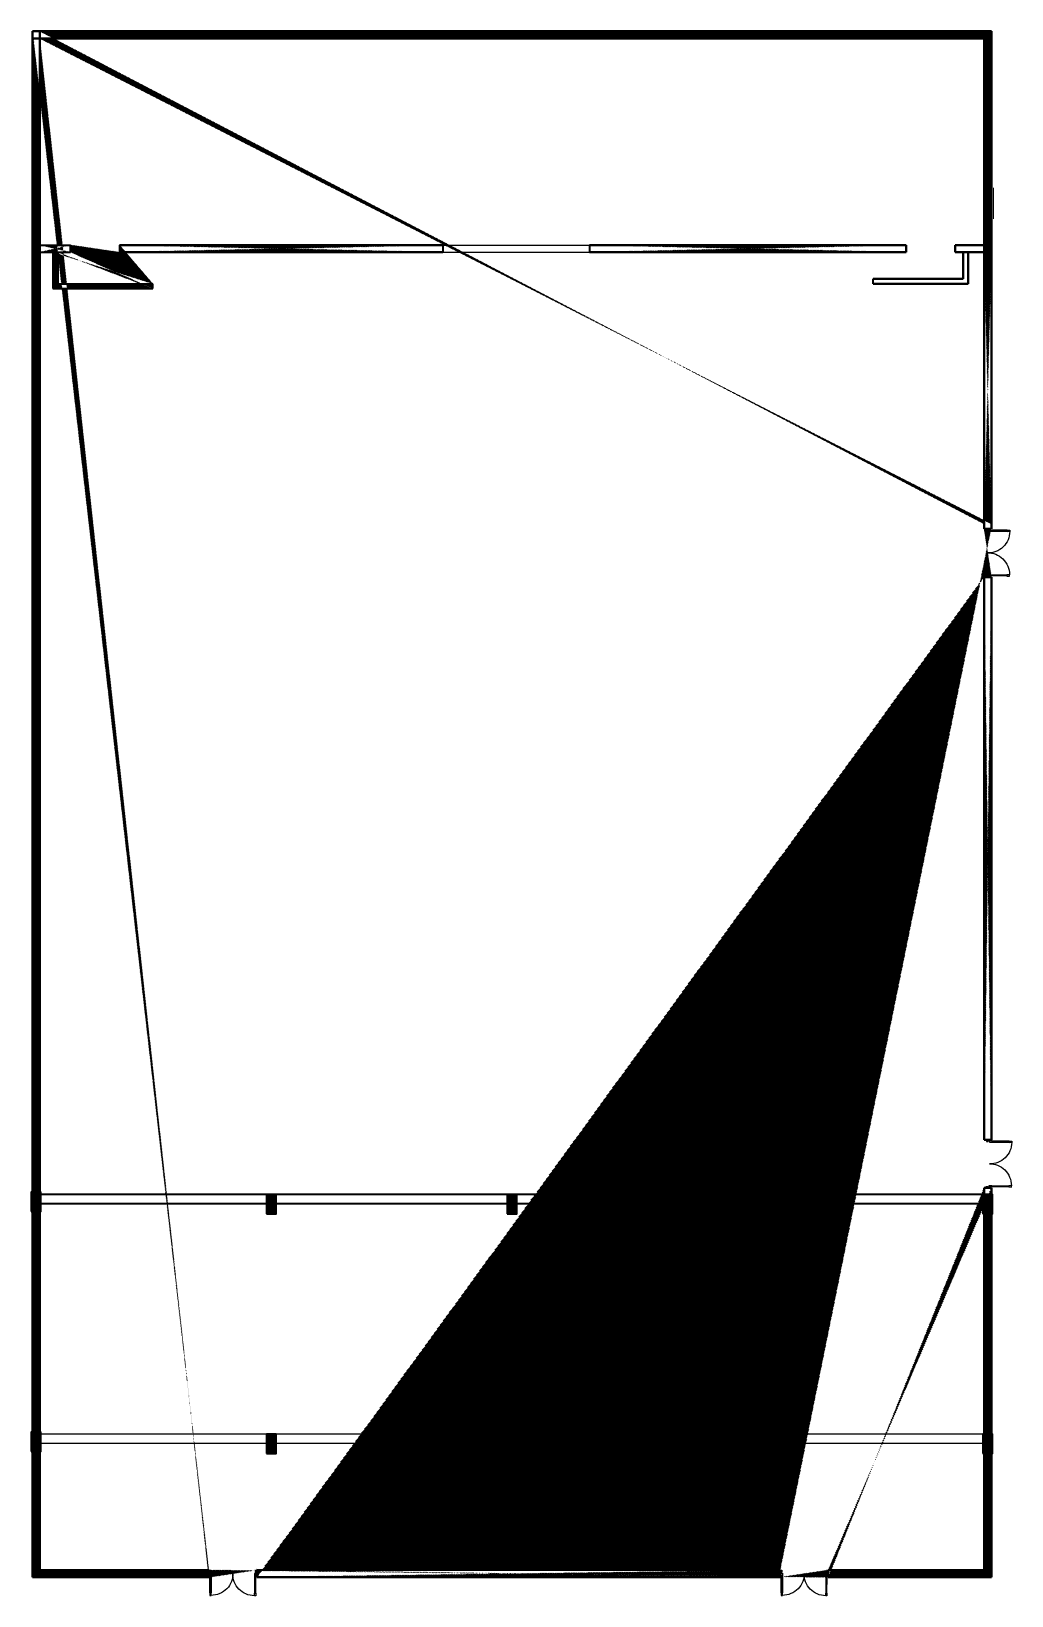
# Model space of a CAD drawing. Header units: millimetres. Extents: x -125 to 30418, y -801 to 47932.
import ezdxf
from ezdxf.lldxf.tags import DXFTag

# ---------------------------------------------------------------- set-up
doc = ezdxf.new("R2010")
doc.units = ezdxf.units.MM
doc.header["$MEASUREMENT"] = 0
doc.linetypes.add('DASHDOT', pattern=[1, 0.5, -0.25, 0, -0.25])
for name, color, linetype, lineweight in [('ESP-DOORS', 250, 'Continuous', 25), ('ESP-FIXED-FEATURES', 30, 'Continuous', 25), ('ESP-GRID-AXIS', 9, 'DASHDOT', 13), ('ESP-WALLS-EXT', 250, 'Continuous', 50), ('ESP-WALLS-INT', 250, 'Continuous', 35)]:
    doc.layers.add(name, color=color, linetype=linetype, lineweight=lineweight)
tags = doc.linetypes.add('New Line1', pattern=[0.5, 0.2, -0.3]).pattern_tags.tags
tags[6:7] = [DXFTag(74, 4), DXFTag(75, 0), DXFTag(340, '0'), DXFTag(46, 1.0), DXFTag(50, 0.0), DXFTag(44, 0.0), DXFTag(45, 0.0)]
tags[4:5] = [DXFTag(74, 4), DXFTag(75, 0), DXFTag(340, '0'), DXFTag(46, 1.0), DXFTag(50, 0.0), DXFTag(44, 0.0), DXFTag(45, 0.0)]
tags = doc.linetypes.add('New Line2', pattern=[0.5, 0.2, -0.3]).pattern_tags.tags
tags[6:7] = [DXFTag(74, 4), DXFTag(75, 0), DXFTag(340, '0'), DXFTag(46, 1.0), DXFTag(50, 0.0), DXFTag(44, 0.0), DXFTag(45, 0.0)]
tags[4:5] = [DXFTag(74, 4), DXFTag(75, 0), DXFTag(340, '0'), DXFTag(46, 1.0), DXFTag(50, 0.0), DXFTag(44, 0.0), DXFTag(45, 0.0)]
tags = doc.linetypes.add('New Line3', pattern=[0.5, 0.2, -0.3]).pattern_tags.tags
tags[6:7] = [DXFTag(74, 4), DXFTag(75, 0), DXFTag(340, '0'), DXFTag(46, 1.0), DXFTag(50, 0.0), DXFTag(44, 0.0), DXFTag(45, 0.0)]
tags[4:5] = [DXFTag(74, 4), DXFTag(75, 0), DXFTag(340, '0'), DXFTag(46, 1.0), DXFTag(50, 0.0), DXFTag(44, 0.0), DXFTag(45, 0.0)]
tags = doc.linetypes.add('New Line4', pattern=[0.5, 0.2, -0.3]).pattern_tags.tags
tags[6:7] = [DXFTag(74, 4), DXFTag(75, 0), DXFTag(340, '0'), DXFTag(46, 1.0), DXFTag(50, 0.0), DXFTag(44, 0.0), DXFTag(45, 0.0)]
tags[4:5] = [DXFTag(74, 4), DXFTag(75, 0), DXFTag(340, '0'), DXFTag(46, 1.0), DXFTag(50, 0.0), DXFTag(44, 0.0), DXFTag(45, 0.0)]
tags = doc.linetypes.add('New Line6', pattern=[0.5, 0.2, -0.3]).pattern_tags.tags
tags[6:7] = [DXFTag(74, 4), DXFTag(75, 0), DXFTag(340, '0'), DXFTag(46, 1.0), DXFTag(50, 0.0), DXFTag(44, 0.0), DXFTag(45, 0.0)]
tags[4:5] = [DXFTag(74, 4), DXFTag(75, 0), DXFTag(340, '0'), DXFTag(46, 1.0), DXFTag(50, 0.0), DXFTag(44, 0.0), DXFTag(45, 0.0)]
tags = doc.linetypes.add('New Line7', pattern=[0.5, 0.2, -0.3]).pattern_tags.tags
tags[6:7] = [DXFTag(74, 4), DXFTag(75, 0), DXFTag(340, '0'), DXFTag(46, 1.0), DXFTag(50, 0.0), DXFTag(44, 0.0), DXFTag(45, 0.0)]
tags[4:5] = [DXFTag(74, 4), DXFTag(75, 0), DXFTag(340, '0'), DXFTag(46, 1.0), DXFTag(50, 0.0), DXFTag(44, 0.0), DXFTag(45, 0.0)]

# ---------------------------------------------------------------- blocks, each defined once
blk = doc.blocks.new('A$C0A95752C')
at = {"layer": 'ESP-DOORS'}
for p, q in [((35, 710), (35, 790)), ((35, 790), (75, 790)), ((35, 710), (35, 180)), ((75, 710), (35, 710)), ((75, 710), (35, 710)), ((45, 710), (45, 180)), ((65, 710), (45, 710)), ((65, 180), (65, 710)), ((75, 790), (75, 710)), ((75, 180), (75, 710)), ((1425, 790), (1425, 710)), ((1465, 790), (1425, 790)), ((1425, 710), (1465, 710)), ((1425, 180), (1425, 710)), ((1425, 710), (1465, 710)), ((1435, 180), (1435, 710)), ((1435, 710), (1455, 710)), ((1455, 710), (1455, 180)), ((1465, 710), (1465, 790)), ((1465, 710), (1465, 180)), ((0, 100), (0, 0)), ((35, 100), (0, 100)), ((35, 180), (35, 100)), ((75, 180), (35, 180)), ((35, 180), (75, 180)), ((35, 100), (75, 100)), ((35, 60), (35, 100)), ((50, 60), (35, 60)), ((45, 180), (65, 180)), ((50, 50), (50, 60)), ((50, 0), (50, 50)), ((75, 100), (75, 180)), ((1465, 180), (1425, 180)), ((1425, 100), (1425, 180)), ((1425, 180), (1465, 180)), ((1465, 100), (1425, 100)), ((1455, 180), (1435, 180)), ((1450, 50), (1450, 60)), ((1450, 60), (1465, 60)), ((1450, 0), (1450, 50)), ((1465, 180), (1465, 100)), ((1465, 100), (1500, 100)), ((1465, 60), (1465, 100)), ((1500, 100), (1500, 0)), ((0, 0), (50, 0)), ((1500, 0), (1450, 0))]:
    blk.add_line(p, q, dxfattribs=at)
blk.add_arc((1422, 117), 673, 89.7657, 181.4438, dxfattribs=at)
blk.add_ellipse((74, 151), major_axis=(667, -122), ratio=0.940794, start_param=0.11153, end_param=1.73917, dxfattribs=at)

msp = doc.modelspace()

# ---------------------------------------------------------------- hatches: boundary and pattern name
at = {"layer": 'ESP-GRID-AXIS', "true_color": 0x000000}
h = msp.add_hatch(dxfattribs=at)
h.set_pattern_fill('ANSI31', color=18, scale=200)
edge = h.paths.add_edge_path()
edge.add_line((5405, -227), (-87, -227))
edge.add_line((-87, -227), (-87, 47932))
edge.add_line((5405, -2), (138, -2))
edge.add_line((138, -2), (138, 47707))
edge = h.paths.add_edge_path(flags=17)
edge.add_line((23202, -227), (6905, -223))
edge.add_line((23203, -2), (6905, 2))
edge = h.paths.add_edge_path(flags=17)
edge.add_line((29784, 11900), (29784, -227))
edge.add_line((29784, -227), (24703, -227))
edge.add_line((29559, 11900), (29559, -2))
edge.add_line((29559, -2), (24703, -2))
edge = h.paths.add_edge_path(flags=17)
edge.add_line((29784, 30932), (29784, 13400))
edge.add_line((29559, 30932), (29559, 13400))
edge = h.paths.add_edge_path()
edge.add_line((29784, 41049), (29784, 32436))
edge.add_line((29559, 41049), (29559, 32436))
edge = h.paths.add_edge_path()
edge.add_line((138, 47932), (29784, 47932))
edge.add_line((29784, 47932), (29784, 32584))
edge.add_line((138, 47707), (29559, 47707))
edge.add_line((29559, 47707), (29559, 32584))
edge = h.paths.add_edge_path(flags=17)
edge.add_line((17265, 41274), (27134, 41274))
edge.add_line((17265, 41049), (27134, 41049))
edge = h.paths.add_edge_path(flags=17)
edge.add_line((2625, 41274), (12693, 41274))
edge.add_line((2625, 41049), (12693, 41049))
edge = h.paths.add_edge_path(flags=17)
edge.add_line((138, 41274), (1101, 41274))
edge.add_line((138, 41049), (1101, 41049))
edge = h.paths.add_edge_path(flags=17)
edge.add_line((699, 41049), (699, 40069))
edge.add_line((699, 40069), (3660, 40069))
edge.add_line((549, 41049), (549, 39919))
edge.add_line((549, 39919), (3660, 39919))
edge = h.paths.add_edge_path(flags=17)
edge.add_line((2625, 41274), (2625, 41049))
edge.add_line((1101, 41274), (1101, 41049))
edge.add_line((3660, 39919), (3660, 40069))
edge = h.paths.add_edge_path(flags=16)
edge.add_line((29784, 13400), (29559, 13400))
edge = h.paths.add_edge_path(flags=16)
edge.add_line((29784, 11900), (29559, 11900))
edge = h.paths.add_edge_path()
edge.add_line((6905, -223), (6905, 2))
edge.add_line((5405, -227), (5405, -2))
edge.add_line((24703, -227), (24703, -2))
edge.add_line((23202, -227), (23202, -2))
edge.add_line((29772, 32435), (29559, 32435))
edge.add_line((29784, 30932), (29559, 30932))
at = {"layer": 'ESP-WALLS-INT', "true_color": 0x000000}
h = msp.add_hatch(color=18, dxfattribs=at)
edge = h.paths.add_edge_path()
edge.add_spline(control_points=[(-125, 11165), (-125, 11165), (-125, 11765), (-125, 11765), (-125, 11765), (175, 11765), (175, 11765), (175, 11765), (175, 11165), (175, 11165), (175, 11165), (-125, 11165), (-125, 11165)], knot_values=[0, 0, 0, 0, 0.25, 0.25, 0.25, 0.5, 0.5, 0.5, 0.75, 0.75, 0.75, 1, 1, 1, 1], degree=3, periodic=0)
h = msp.add_hatch(color=18, dxfattribs=at)
edge = h.paths.add_edge_path()
edge.add_spline(control_points=[(-125, 11165), (-125, 11165), (-125, 11765), (-125, 11765), (-125, 11765), (175, 11765), (175, 11765), (175, 11765), (175, 11165), (175, 11165), (175, 11165), (-125, 11165), (-125, 11165)], knot_values=[0, 0, 0, 0, 0.25, 0.25, 0.25, 0.5, 0.5, 0.5, 0.75, 0.75, 0.75, 1, 1, 1, 1], degree=3, periodic=0)
h = msp.add_hatch(color=18, dxfattribs=at)
edge = h.paths.add_edge_path()
edge.add_spline(control_points=[(7199, 11098), (7199, 11098), (7199, 11698), (7199, 11698), (7199, 11698), (7499, 11698), (7499, 11698), (7499, 11698), (7499, 11098), (7499, 11098), (7499, 11098), (7199, 11098), (7199, 11098)], knot_values=[0, 0, 0, 0, 0.25, 0.25, 0.25, 0.5, 0.5, 0.5, 0.75, 0.75, 0.75, 1, 1, 1, 1], degree=3, periodic=0)
h = msp.add_hatch(color=18, dxfattribs=at)
edge = h.paths.add_edge_path()
edge.add_spline(control_points=[(7199, 11098), (7199, 11098), (7199, 11698), (7199, 11698), (7199, 11698), (7499, 11698), (7499, 11698), (7499, 11698), (7499, 11098), (7499, 11098), (7499, 11098), (7199, 11098), (7199, 11098)], knot_values=[0, 0, 0, 0, 0.25, 0.25, 0.25, 0.5, 0.5, 0.5, 0.75, 0.75, 0.75, 1, 1, 1, 1], degree=3, periodic=0)
h = msp.add_hatch(color=18, dxfattribs=at)
edge = h.paths.add_edge_path()
edge.add_spline(control_points=[(14699, 11098), (14699, 11098), (14699, 11698), (14699, 11698), (14699, 11698), (14999, 11698), (14999, 11698), (14999, 11698), (14999, 11098), (14999, 11098), (14999, 11098), (14699, 11098), (14699, 11098)], knot_values=[0, 0, 0, 0, 0.25, 0.25, 0.25, 0.5, 0.5, 0.5, 0.75, 0.75, 0.75, 1, 1, 1, 1], degree=3, periodic=0)
h = msp.add_hatch(color=18, dxfattribs=at)
edge = h.paths.add_edge_path()
edge.add_spline(control_points=[(14699, 11098), (14699, 11098), (14699, 11698), (14699, 11698), (14699, 11698), (14999, 11698), (14999, 11698), (14999, 11698), (14999, 11098), (14999, 11098), (14999, 11098), (14699, 11098), (14699, 11098)], knot_values=[0, 0, 0, 0, 0.25, 0.25, 0.25, 0.5, 0.5, 0.5, 0.75, 0.75, 0.75, 1, 1, 1, 1], degree=3, periodic=0)
h = msp.add_hatch(color=18, dxfattribs=at)
edge = h.paths.add_edge_path()
edge.add_spline(control_points=[(22199, 11098), (22199, 11098), (22199, 11698), (22199, 11698), (22199, 11698), (22499, 11698), (22499, 11698), (22499, 11698), (22499, 11098), (22499, 11098), (22499, 11098), (22199, 11098), (22199, 11098)], knot_values=[0, 0, 0, 0, 0.25, 0.25, 0.25, 0.5, 0.5, 0.5, 0.75, 0.75, 0.75, 1, 1, 1, 1], degree=3, periodic=0)
h = msp.add_hatch(color=18, dxfattribs=at)
edge = h.paths.add_edge_path()
edge.add_spline(control_points=[(22199, 11098), (22199, 11098), (22199, 11698), (22199, 11698), (22199, 11698), (22499, 11698), (22499, 11698), (22499, 11698), (22499, 11098), (22499, 11098), (22499, 11098), (22199, 11098), (22199, 11098)], knot_values=[0, 0, 0, 0, 0.25, 0.25, 0.25, 0.5, 0.5, 0.5, 0.75, 0.75, 0.75, 1, 1, 1, 1], degree=3, periodic=0)
h = msp.add_hatch(color=18, dxfattribs=at)
edge = h.paths.add_edge_path()
edge.add_spline(control_points=[(29523, 11098), (29523, 11098), (29523, 11698), (29523, 11698), (29523, 11698), (29823, 11698), (29823, 11698), (29823, 11698), (29823, 11098), (29823, 11098), (29823, 11098), (29523, 11098), (29523, 11098)], knot_values=[0, 0, 0, 0, 0.25, 0.25, 0.25, 0.5, 0.5, 0.5, 0.75, 0.75, 0.75, 1, 1, 1, 1], degree=3, periodic=0)
h = msp.add_hatch(color=18, dxfattribs=at)
edge = h.paths.add_edge_path()
edge.add_spline(control_points=[(29523, 11098), (29523, 11098), (29523, 11698), (29523, 11698), (29523, 11698), (29823, 11698), (29823, 11698), (29823, 11698), (29823, 11098), (29823, 11098), (29823, 11098), (29523, 11098), (29523, 11098)], knot_values=[0, 0, 0, 0, 0.25, 0.25, 0.25, 0.5, 0.5, 0.5, 0.75, 0.75, 0.75, 1, 1, 1, 1], degree=3, periodic=0)
h = msp.add_hatch(color=18, dxfattribs=at)
edge = h.paths.add_edge_path()
edge.add_spline(control_points=[(-125, 3696), (-125, 3696), (-125, 4296), (-125, 4296), (-125, 4296), (175, 4296), (175, 4296), (175, 4296), (175, 3696), (175, 3696), (175, 3696), (-125, 3696), (-125, 3696)], knot_values=[0, 0, 0, 0, 0.25, 0.25, 0.25, 0.5, 0.5, 0.5, 0.75, 0.75, 0.75, 1, 1, 1, 1], degree=3, periodic=0)
h = msp.add_hatch(color=18, dxfattribs=at)
edge = h.paths.add_edge_path()
edge.add_spline(control_points=[(7199, 3629), (7199, 3629), (7199, 4229), (7199, 4229), (7199, 4229), (7499, 4229), (7499, 4229), (7499, 4229), (7499, 3629), (7499, 3629), (7499, 3629), (7199, 3629), (7199, 3629)], knot_values=[0, 0, 0, 0, 0.25, 0.25, 0.25, 0.5, 0.5, 0.5, 0.75, 0.75, 0.75, 1, 1, 1, 1], degree=3, periodic=0)
h = msp.add_hatch(color=18, dxfattribs=at)
edge = h.paths.add_edge_path()
edge.add_spline(control_points=[(14699, 3629), (14699, 3629), (14699, 4229), (14699, 4229), (14699, 4229), (14999, 4229), (14999, 4229), (14999, 4229), (14999, 3629), (14999, 3629), (14999, 3629), (14699, 3629), (14699, 3629)], knot_values=[0, 0, 0, 0, 0.25, 0.25, 0.25, 0.5, 0.5, 0.5, 0.75, 0.75, 0.75, 1, 1, 1, 1], degree=3, periodic=0)
h = msp.add_hatch(color=18, dxfattribs=at)
edge = h.paths.add_edge_path()
edge.add_spline(control_points=[(22199, 3629), (22199, 3629), (22199, 4229), (22199, 4229), (22199, 4229), (22499, 4229), (22499, 4229), (22499, 4229), (22499, 3629), (22499, 3629), (22499, 3629), (22199, 3629), (22199, 3629)], knot_values=[0, 0, 0, 0, 0.25, 0.25, 0.25, 0.5, 0.5, 0.5, 0.75, 0.75, 0.75, 1, 1, 1, 1], degree=3, periodic=0)
h = msp.add_hatch(color=18, dxfattribs=at)
edge = h.paths.add_edge_path()
edge.add_spline(control_points=[(29523, 3629), (29523, 3629), (29523, 4229), (29523, 4229), (29523, 4229), (29823, 4229), (29823, 4229), (29823, 4229), (29823, 3629), (29823, 3629), (29823, 3629), (29523, 3629), (29523, 3629)], knot_values=[0, 0, 0, 0, 0.25, 0.25, 0.25, 0.5, 0.5, 0.5, 0.75, 0.75, 0.75, 1, 1, 1, 1], degree=3, periodic=0)

# ---------------------------------------------------------------- linework, layer by layer
at = {"lineweight": 40}
for p, q in [((138, 47932), (29784, 47932)), ((138, 47932), (29784, 47932)), ((29784, 47932), (29784, 32584)), ((29784, 47932), (29784, 32584)), ((138, 47707), (29559, 47707)), ((138, 47707), (29559, 47707)), ((29559, 47707), (29559, 32584)), ((29559, 47707), (29559, 32584))]:
    msp.add_line(p, q, dxfattribs=at)
at = {"layer": 'ESP-DOORS', "color": 18, "lineweight": 18, "true_color": 0x000000}
msp.add_open_spline([(29784, 22448), (29784, 22448), (29784, 23407), (29784, 23407)], degree=3, dxfattribs=at)
at = {"layer": 'ESP-FIXED-FEATURES', "color": 18, "linetype": 'New Line7', "ltscale": 1000, "true_color": 0x000000}
for p, q in [((12693, 41274), (17265, 41274)), ((12693, 41049), (17265, 41049))]:
    msp.add_line(p, q, dxfattribs=at)
at = {"layer": 'ESP-FIXED-FEATURES', "color": 18, "linetype": 'New Line6', "ltscale": 1000, "true_color": 0x000000}
msp.add_open_spline([(29784, 11698), (28249, 11698), (-44, 11698), (-44, 11698)], degree=3, dxfattribs=at)
at = {"layer": 'ESP-FIXED-FEATURES', "color": 18, "linetype": 'New Line7', "ltscale": 1000, "true_color": 0x000000}
msp.add_open_spline([(29823, 11406), (27901, 11406), (35, 11406), (35, 11406)], degree=3, dxfattribs=at)
at = {"layer": 'ESP-FIXED-FEATURES', "color": 18, "linetype": 'New Line3', "ltscale": 1000, "true_color": 0x000000}
msp.add_open_spline([(29784, 4229), (28249, 4229), (-44, 4229), (-44, 4229)], degree=3, dxfattribs=at)
at = {"layer": 'ESP-FIXED-FEATURES', "color": 18, "linetype": 'New Line4', "ltscale": 1000, "true_color": 0x000000}
msp.add_open_spline([(29823, 3937), (27901, 3937), (35, 3937), (35, 3937)], degree=3, dxfattribs=at)
at = {"layer": 'ESP-WALLS-EXT', "lineweight": 40}
for p, q in [((-87, 47932), (29784, 47932)), ((-87, -227), (-87, 47932)), ((138, 47932), (29784, 47932)), ((138, -2), (138, 47932)), ((29784, 47932), (29784, 32584)), ((29784, 47932), (29784, 32584)), ((-87, 47707), (29559, 47707)), ((138, 47707), (29559, 47707)), ((29559, 47707), (29559, 32584)), ((29559, 47707), (29559, 32584)), ((29559, 41049), (29559, 32436)), ((29784, 41049), (29784, 32436)), ((29559, 30932), (29559, 13400)), ((29784, 30932), (29784, 13400)), ((29559, 11900), (29559, -2)), ((29784, 11900), (29784, -227)), ((23203, -2), (6905, 2)), ((5405, -227), (-87, -227)), ((5405, -2), (138, -2)), ((23202, -227), (6905, -223)), ((29559, -2), (24703, -2)), ((29784, -227), (24703, -227))]:
    msp.add_line(p, q, dxfattribs=at)
at = {"layer": 'ESP-WALLS-EXT', "color": 18, "lineweight": 40, "true_color": 0x000000}
for p, q in [((29772, 32435), (29559, 32435)), ((29784, 13400), (29559, 13400)), ((29784, 11900), (29559, 11900)), ((6905, -223), (6905, 2)), ((5405, -227), (5405, -2)), ((23202, -227), (23202, -2)), ((24703, -227), (24703, -2))]:
    msp.add_line(p, q, dxfattribs=at)
at = {"layer": 'ESP-WALLS-EXT', "color": 18, "true_color": 0x000000}
msp.add_line((29784, 30932), (29559, 30932), dxfattribs=at)
at = {"layer": 'ESP-WALLS-EXT', "color": 18, "lineweight": 18, "true_color": 0x000000}
for points in [[(-103, 43050), (-103, 43050), (-103, 42091), (-103, 42091)], [(29849, 43050), (29849, 43050), (29849, 42091), (29849, 42091)]]:
    msp.add_open_spline(points, degree=3, dxfattribs=at)
at = {"layer": 'ESP-WALLS-EXT', "color": 18, "lineweight": 9, "true_color": 0x000000}
msp.add_open_spline([(29719, 30932), (29719, 30932), (29630, 30932), (29630, 30932)], degree=3, dxfattribs=at)
at = {"layer": 'ESP-WALLS-INT', "lineweight": 35}
for p, q in [((138, 41274), (1101, 41274)), ((138, 41049), (1101, 41049)), ((549, 41049), (549, 39919)), ((699, 41049), (699, 40069)), ((699, 40069), (3660, 40069)), ((549, 39919), (3660, 39919))]:
    msp.add_line(p, q, dxfattribs=at)
at = {"layer": 'ESP-WALLS-INT', "color": 18, "lineweight": 40, "true_color": 0x000000}
for p, q in [((1101, 41274), (1101, 41049)), ((27134, 41274), (27134, 41049)), ((28658, 41274), (28658, 41049))]:
    msp.add_line(p, q, dxfattribs=at)
at = {"layer": 'ESP-WALLS-INT', "color": 18, "lineweight": 35, "true_color": 0x000000}
for p, q in [((2625, 41274), (2625, 41049)), ((3660, 39919), (3660, 40069))]:
    msp.add_line(p, q, dxfattribs=at)
at = {"layer": 'ESP-WALLS-INT', "lineweight": 40}
for p, q in [((2625, 41274), (12693, 41274)), ((2625, 41049), (12693, 41049)), ((17265, 41274), (27134, 41274)), ((17265, 41049), (27134, 41049)), ((28658, 41274), (29559, 41274)), ((28658, 41049), (29559, 41049)), ((28910, 41049), (28910, 40219)), ((29060, 41049), (29060, 40069)), ((28910, 40219), (26099, 40219)), ((29060, 40069), (26099, 40069))]:
    msp.add_line(p, q, dxfattribs=at)
at = {"layer": 'ESP-WALLS-INT', "color": 18, "true_color": 0x000000}
for p, q in [((12693, 41274), (12693, 41049)), ((17265, 41274), (17265, 41049)), ((26099, 40069), (26099, 40219))]:
    msp.add_line(p, q, dxfattribs=at)
for points in [[(-125, 11165), (-125, 11165), (-125, 11765), (-125, 11765), (-125, 11765), (175, 11765), (175, 11765), (175, 11765), (175, 11165), (175, 11165), (175, 11165), (-125, 11165), (-125, 11165)], [(-125, 11165), (-125, 11165), (-125, 11765), (-125, 11765), (-125, 11765), (175, 11765), (175, 11765), (175, 11765), (175, 11165), (175, 11165), (175, 11165), (-125, 11165), (-125, 11165)], [(7199, 11098), (7199, 11098), (7199, 11698), (7199, 11698), (7199, 11698), (7499, 11698), (7499, 11698), (7499, 11698), (7499, 11098), (7499, 11098), (7499, 11098), (7199, 11098), (7199, 11098)], [(7199, 11098), (7199, 11098), (7199, 11698), (7199, 11698), (7199, 11698), (7499, 11698), (7499, 11698), (7499, 11698), (7499, 11098), (7499, 11098), (7499, 11098), (7199, 11098), (7199, 11098)], [(14699, 11098), (14699, 11098), (14699, 11698), (14699, 11698), (14699, 11698), (14999, 11698), (14999, 11698), (14999, 11698), (14999, 11098), (14999, 11098), (14999, 11098), (14699, 11098), (14699, 11098)], [(14699, 11098), (14699, 11098), (14699, 11698), (14699, 11698), (14699, 11698), (14999, 11698), (14999, 11698), (14999, 11698), (14999, 11098), (14999, 11098), (14999, 11098), (14699, 11098), (14699, 11098)], [(22199, 11098), (22199, 11098), (22199, 11698), (22199, 11698), (22199, 11698), (22499, 11698), (22499, 11698), (22499, 11698), (22499, 11098), (22499, 11098), (22499, 11098), (22199, 11098), (22199, 11098)], [(22199, 11098), (22199, 11098), (22199, 11698), (22199, 11698), (22199, 11698), (22499, 11698), (22499, 11698), (22499, 11698), (22499, 11098), (22499, 11098), (22499, 11098), (22199, 11098), (22199, 11098)], [(29523, 11098), (29523, 11098), (29523, 11698), (29523, 11698), (29523, 11698), (29823, 11698), (29823, 11698), (29823, 11698), (29823, 11098), (29823, 11098), (29823, 11098), (29523, 11098), (29523, 11098)], [(29523, 11098), (29523, 11098), (29523, 11698), (29523, 11698), (29523, 11698), (29823, 11698), (29823, 11698), (29823, 11698), (29823, 11098), (29823, 11098), (29823, 11098), (29523, 11098), (29523, 11098)], [(-125, 3696), (-125, 3696), (-125, 4296), (-125, 4296), (-125, 4296), (175, 4296), (175, 4296), (175, 4296), (175, 3696), (175, 3696), (175, 3696), (-125, 3696), (-125, 3696)], [(7199, 3629), (7199, 3629), (7199, 4229), (7199, 4229), (7199, 4229), (7499, 4229), (7499, 4229), (7499, 4229), (7499, 3629), (7499, 3629), (7499, 3629), (7199, 3629), (7199, 3629)], [(14699, 3629), (14699, 3629), (14699, 4229), (14699, 4229), (14699, 4229), (14999, 4229), (14999, 4229), (14999, 4229), (14999, 3629), (14999, 3629), (14999, 3629), (14699, 3629), (14699, 3629)], [(22199, 3629), (22199, 3629), (22199, 4229), (22199, 4229), (22199, 4229), (22499, 4229), (22499, 4229), (22499, 4229), (22499, 3629), (22499, 3629), (22499, 3629), (22199, 3629), (22199, 3629)], [(29523, 3629), (29523, 3629), (29523, 4229), (29523, 4229), (29523, 4229), (29823, 4229), (29823, 4229), (29823, 4229), (29823, 3629), (29823, 3629), (29823, 3629), (29523, 3629), (29523, 3629)]]:
    msp.add_open_spline(points, degree=3, knots=[0, 0, 0, 0, 0.25, 0.25, 0.25, 0.5, 0.5, 0.5, 0.75, 0.75, 0.75, 1, 1, 1, 1], dxfattribs=at)
at = {"layer": 'ESP-WALLS-INT', "color": 18, "linetype": 'New Line1', "ltscale": 1000, "true_color": 0x000000}
msp.add_open_spline([(29784, 11698), (28249, 11698), (-44, 11698), (-44, 11698)], degree=3, dxfattribs=at)
at = {"layer": 'ESP-WALLS-INT', "color": 18, "linetype": 'New Line2', "ltscale": 1000, "true_color": 0x000000}
msp.add_open_spline([(29823, 11406), (27901, 11406), (35, 11406), (35, 11406)], degree=3, dxfattribs=at)

# ---------------------------------------------------------------- block references
at = {"layer": 'ESP-DOORS', "color": 18, "true_color": 0x000000, "xscale": -1}
for p, rotation in [((29559, 30932), 269.6589866957528), ((29619, 11900), 269.6589866957528), ((5405, -2), 179.6589866957529), ((23203, -2), 179.6589866957529)]:
    msp.add_blockref('A$C0A95752C', p, dxfattribs=dict(at, rotation=rotation))

doc.saveas('drawing.dxf')
